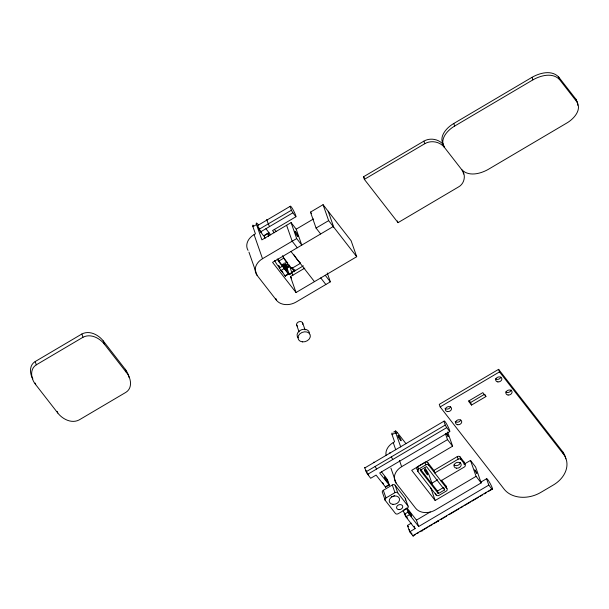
<?xml version="1.0" encoding="UTF-8"?>
<svg xmlns="http://www.w3.org/2000/svg" width="609" height="609" viewBox="0 0 609 609"><rect width="100%" height="100%" fill="white"/><g stroke="black" fill="none" stroke-linecap="round" stroke-linejoin="round"><path stroke-width="0.91" d="M577.636 105.273L577.659 103.865M446.138 487.733L446.313 487.185A2.52 1.934 -19.3 0 0 446.001 486.035L441.472 480.196M129.199 377.641L128.354 374.649L126.192 370.5L103.225 340.895C98.46 334.729 89.356 330.055 81.85 334.021L35.17 361.571C29.163 365.096 29.536 373.599 32.871 378.874M36.312 364.821C29.293 369.092 31.067 379.247 35.718 384.66L57.794 413.039C62.56 419.205 71.664 423.879 79.17 419.913L125.85 392.363C132.869 388.093 131.087 377.93 126.436 372.518L104.36 344.138C99.594 337.972 90.49 333.306 82.984 337.264L36.312 364.821L35.17 361.571M577.477 102.548L575.947 99.237L558.598 76.94C551.587 69.685 539.749 72.905 532.022 77.313L453.781 123.498C446.846 127.433 438.244 136.606 443.535 144.858C439.036 139.073 430.167 137.428 423.864 141.159L363.459 176.816L364.357 179.366L398.027 222.658L458.432 187.001C464.568 183.781 466.311 174.973 461.774 169.713L444.433 147.408C439.934 141.623 431.058 139.979 424.762 143.709L364.357 179.366M461.774 169.713C468.785 176.96 480.623 173.748 488.349 169.34L566.591 123.155C573.533 119.219 582.128 110.046 576.837 101.787L559.488 79.49C552.477 72.235 540.64 75.455 532.913 79.863L454.679 126.048C447.737 129.983 439.135 139.156 444.433 147.408L443.832 145.711M248.046 250.368A14.806 11.388 -19.3 0 1 254.075 234.61L255.422 233.818L252.925 226.677L256.518 224.561A6.341 1.012 59.4 0 1 258.239 224.668M268.957 232.668L263.56 235.858L259.647 230.621L257.691 225.505L290.051 206.405C290.501 203.802 296.583 216.073 295.921 216.751L272.55 230.552L274.271 232.76M259.031 229.334L291.391 210.227L290.051 206.405M260.5 231.922L292.86 212.815L295.921 216.751M265.029 238.439L264.139 235.889L267.808 233.316A2.52 0.403 59.4 0 1 268.417 233.955L269.551 235.409M291.094 222.612L296.674 238.553L301.775 245.107L296.195 229.174L291.094 222.612L261.878 239.855L256.518 224.561M320.654 233.963L316.063 228.063L310.483 212.122L323.067 204.693L351.127 240.768L356.707 256.709L296.035 292.526L272.558 262.357L333.237 226.54M296.195 229.174L313.498 218.958M327.246 272.984L330.352 281.838L296.187 302.003A14.806 11.388 -19.3 0 1 276.463 300.252L257.074 275.329A14.806 11.388 -19.3 0 1 262.517 258.711L296.674 238.553M316.063 228.063L328.647 220.633L323.067 204.693M277.171 259.069L278.48 261.253L283.87 258.071L282.645 256.046M282.911 265.905L284.38 268.493L289.1 273.981L285.438 275.9L285.492 276.41L279.318 268.029L282.911 265.905L282.302 264.161M283.855 263.263L285.56 265.448L287.867 264.085M285.644 267.046L289.237 264.923M286.329 267.229L288.491 265.958M280.787 270.609L284.38 268.493M290.105 266.217L287.029 268.036L285.56 265.448M300.397 263.347L292.533 267.983A13.223 2.116 59.4 0 1 282.546 255.955M284.867 275.862L288.46 273.738M278.48 261.253L288.681 274.377L294.078 271.188L294.703 271.736L294.094 269.635M295.19 270.678L303.358 265.851M288.681 274.377C290.067 276.357 292.191 270.632 294.649 271.226M296.035 292.526L290.447 276.593L304.804 268.12M498.604 369.343L439.272 404.361L440.162 406.911L504.145 489.164A27.496 21.155 -19.3 0 0 540.784 492.422L553.368 484.992A27.496 21.155 -19.3 0 0 563.477 454.147L562.587 451.596L498.604 369.343L499.494 371.893L563.477 454.147M393.711 432.055L395.507 430.997M386.037 455.288A14.806 11.388 -19.3 0 1 393.224 442.583L394.571 441.784L392.074 434.651L395.667 432.527A6.341 1.012 59.4 0 1 397.388 432.634L405.997 443.702M440.162 406.911L499.494 371.893M395.949 433.486L397.388 432.634M485.304 394.868L485.898 396.573L471.518 405.061L470.62 402.511L484.208 394.495M385.824 486.934L385.84 487.451L376.065 475.089L370.675 478.278L366.763 473.041L364.806 467.925L443.908 421.23C444.357 418.627 450.439 430.898 449.777 431.583L379.666 472.972L389.471 485.32L387.354 479.511L381.447 471.762M366.146 471.754L445.248 425.059L443.908 421.23M367.615 474.342L446.717 427.647L449.777 431.583M463.951 464.279L470.498 460.412L475.599 466.974L481.179 482.907L435.336 509.969A14.806 11.388 -19.3 0 1 415.612 508.218L396.223 483.295A14.806 11.388 -19.3 0 1 401.658 466.684L447.508 439.622L445.339 433.425M446.892 488.578A2.52 1.934 -19.3 0 1 447.212 489.735L447.029 490.283A1.964 1.515 -19.3 0 1 446.237 491.098L439.043 495.345A1.964 1.515 -19.3 0 1 437.871 495.688L437.224 495.627A2.52 1.934 -19.3 0 1 436.113 494.942L417.972 471.625L417.074 469.075A2.52 1.934 -19.3 0 1 416.762 467.918L416.944 467.377A1.964 1.515 -19.3 0 1 417.736 466.555L424.93 462.315A1.964 1.515 -19.3 0 1 426.102 461.972L426.749 462.025A2.52 1.934 -19.3 0 1 427.861 462.711L433.874 470.43L434.765 472.98L458.135 459.186A2.116 1.629 -19.3 0 1 460.952 459.437L465.04 464.682A2.116 1.629 -19.3 0 1 464.256 467.057L440.886 480.851M447.645 432.009L452.609 446.176L411.707 470.323L435.176 500.491L476.078 476.352L470.498 460.412M385.253 486.896L388.846 484.772M386.548 486.507L389.417 484.81M417.972 471.625A2.52 1.934 -19.3 0 1 417.652 470.468L417.835 469.927A1.964 1.515 -19.3 0 1 418.634 469.105L425.82 464.865A1.964 1.515 -19.3 0 1 426.993 464.522L427.64 464.576A2.52 1.934 -19.3 0 1 428.751 465.261L446.899 488.578L446.001 486.028M383.305 490.306L392.287 484.992A2.116 1.629 -19.3 0 1 395.112 485.244L405.312 498.368L407.992 506.018A2.116 1.629 -19.3 0 1 407.215 508.386L398.225 513.691A2.116 1.629 -19.3 0 1 395.408 513.44L385.2 500.324L382.521 492.673A2.116 1.629 -19.3 0 1 383.305 490.306L385.984 497.949A2.116 1.629 -19.3 0 0 385.2 500.324M385.984 497.949L394.967 492.643A2.116 1.629 -19.3 0 1 397.791 492.894L407.992 506.018M433.874 470.43L457.245 456.636A2.116 1.629 -19.3 0 1 460.061 456.887L464.142 462.132L465.04 464.682M431.233 483.592L437.78 479.732M413.328 535.783L413.344 536.301L409.697 531.809L415.087 528.627L405.495 516.249L403.097 510.411L406.66 508.172M444.052 488.205L444.646 489.902L438.358 493.617L437.468 491.067L443.755 487.352M404.437 514.232L408.03 512.108L406.69 508.287M405.906 516.82L409.499 514.696L418.68 526.503L488.799 485.114L486.568 478.735L480.859 482.107M409.697 531.809L407.459 525.438L411.311 523.161M418.68 526.503L416.449 520.132L430.312 511.948M412.757 535.745L491.859 489.05C494.919 491.691 487.269 477.296 486.568 478.735M414.097 535.326L415.642 534.42M417.18 533.507L418.726 532.601M420.164 531.748L421.603 530.903M422.319 530.477L427.982 527.135M429.596 526.176L432.025 524.745M433.646 523.786L438.495 520.923M440.954 519.477L446.671 516.097M449.122 514.651L458.927 508.865M460.564 507.898L463.015 506.452M464.652 505.485L470.369 502.113M472.005 501.146L478.545 497.287M480.174 496.32L482.625 494.873M484.262 493.907L486.713 492.46M488.349 491.501L492.43 489.088M257.927 225.155L257.691 225.505M446.443 433.281L448.285 436.661L446.207 433.326M390.285 452.791L389.897 452.586L389.973 453.073M365.118 467.651L364.753 467.415L364.806 467.925M267.077 220.024L266.628 219.689L269.49 226.617M374.192 462.444L373.781 462.102L373.797 462.619M407.086 508.104L416.449 520.132M437.924 520.885L438.518 521.441L438.533 521.03M421.748 530.439L422.334 530.995L422.357 530.584M297.504 259.853L297.215 259.48M363.459 176.816L364.624 178.308M485.898 396.573L482.838 392.638L468.458 401.125L471.518 405.061M469.09 400.539L470.62 402.511M328.647 220.633L356.707 256.709M310.483 212.122L311.625 213.599M488.799 485.114L491.859 489.05M325.244 275.283L330.352 281.838M447.508 439.622L452.609 446.176M476.078 476.352L481.179 482.907M297.283 247.764L292.183 241.202L286.595 225.269M320.753 277.932L325.853 284.494M274.339 229.342L276.06 231.549M290.988 251.479L314.457 281.647M265.897 228.733L270.678 234.884M284.441 258.802L287.844 263.172M291.247 267.549L294.078 271.188M290.447 276.593L291.582 278.047M444.646 489.902L426.506 466.585L420.218 470.3L438.358 493.617M420.454 469.204L437.468 491.067M417.074 469.075L418.208 470.536M407.459 525.438L408.479 526.747M292.86 212.815L291.391 210.227M446.717 427.647L445.248 425.059M392.782 459.483L391.313 456.895M376.598 469.037L375.136 466.448M409.499 514.696L408.03 512.108M575.947 99.237L576.837 101.787M558.598 76.94L559.488 79.49M532.022 77.313L532.913 79.863M453.781 123.498L454.679 126.048M423.864 141.159L424.762 143.709M397.433 220.953L398.027 222.658M460.061 456.887L460.952 459.437M457.245 456.636L458.135 459.186M427.861 462.711L428.759 465.261M424.93 462.315L425.82 464.865M435.511 493.244L436.113 494.95M432.025 483.47L429.345 475.819A6.341 1.012 59.4 0 0 424.937 468.055M430.525 487.215L435.176 500.491M417.736 466.555L418.634 469.105M328.167 211.254L333.747 227.195M395.667 432.527L400.73 446.976M393.224 442.583L395.721 449.724M399.474 460.434L401.658 466.684M414.249 526.237L415.087 528.627M390.909 468.115L396.223 483.295M395.112 485.244L397.791 492.894M392.287 484.992L394.967 492.643M292.876 275.496L290.196 267.846A6.341 1.012 59.4 0 0 289.237 265.653M285.065 262.433L289.26 274.408M302.711 323.113L305.094 329.911M267.732 233.772L268.622 236.322M278.397 265.41L279.318 268.029M296.69 325.084L299.065 331.89M254.075 234.61L262.517 258.711M275.839 298.463L276.463 300.252M248.944 252.118L257.074 275.329M125.302 369.275L126.436 372.518M103.225 340.895L104.36 344.138M81.85 334.021L82.984 337.264M57.231 411.418L57.794 413.039M35.147 383.038L35.718 384.66M264.139 235.889L264.207 235.439A2.52 0.403 59.4 0 1 264.626 235.835M463.084 171.502L463.479 174.014M405.312 498.368A2.116 1.629 -19.3 0 1 405.251 500.103M394.655 495.551A5.291 4.065 -19.3 0 1 391.389 496.716M511.141 389.973A3.174 2.444 -19.3 0 1 508.903 392.265A3.174 2.444 -19.3 0 1 505.714 391.891M460.739 419.951A3.174 2.444 -19.3 0 1 458.265 422.075A3.174 2.444 -19.3 0 1 455.197 421.443M500.872 377.116A3.174 2.444 -19.3 0 1 498.543 379.201A3.174 2.444 -19.3 0 1 495.505 378.775M450.599 406.568A3.174 2.444 -19.3 0 1 448.224 408.913A3.174 2.444 -19.3 0 1 444.996 408.327M562.587 451.596A27.496 21.155 -19.3 0 1 565.822 458.836M438.153 492.795A1.964 1.515 -19.3 0 1 437.802 492.963M460.32 462.398A3.7 2.847 -19.3 0 1 457.839 465.314A3.7 2.847 -19.3 0 1 453.941 464.941M464.142 462.132A2.116 1.629 -19.3 0 1 464.18 463.715M407.718 518.274A3.174 0.51 59.4 0 1 406.378 516.653M405.876 515.846A3.174 0.51 59.4 0 1 405.708 515.557M405.267 514.727A3.174 0.51 59.4 0 1 405.031 514.232M404.688 513.318A3.174 0.51 59.4 0 1 404.65 513.067M412.019 533.926A3.174 0.51 59.4 0 1 410.512 532.038M409.568 530.378A3.174 0.51 59.4 0 1 409.157 529.457M383.411 483.828A3.174 0.51 59.4 0 1 382.498 482.541M368.704 474.967A3.174 0.51 59.4 0 1 365.986 470.498M298.174 337.82A6.341 4.88 -19.3 0 1 301.607 329.713A6.341 4.88 -19.3 0 1 309.463 333.785M297.527 326.173A3.174 2.444 -19.3 0 1 297.154 323.014A3.174 2.444 -19.3 0 1 301.013 321.659A3.174 2.444 -19.3 0 1 302.688 324.361M392.074 434.651A6.341 1.012 59.4 0 1 392.333 433.227M282.53 264.687A5.291 0.845 59.4 0 1 280.993 263.811A5.291 0.845 59.4 0 1 277.993 259.015M295.274 270.046A6.341 1.012 59.4 0 1 292.267 267.595M300.503 262.928A13.223 2.116 59.4 0 1 294.033 254.874M279.242 265.874A5.291 0.845 59.4 0 1 278.069 265.943A5.291 0.845 59.4 0 1 274.636 260.446M288.4 265.943A3.174 0.51 59.4 0 1 287.874 266.392M261.588 232.547A3.174 0.51 59.4 0 1 259.716 229.867A3.174 0.51 59.4 0 1 258.741 227.416M252.925 226.677A6.341 1.012 59.4 0 1 253.61 225.612M282.865 272.33A3.7 0.594 59.4 0 1 281.556 270.64M279.698 267.115A3.7 0.594 59.4 0 1 279.584 266.75M474.784 469.996L476.862 473.391L474.822 469.927M398.781 509.619A3.174 2.444 -19.3 0 0 402.671 506.117A3.174 2.444 -19.3 0 0 397.517 505.584A3.174 2.444 -19.3 0 0 398.781 509.619M392.934 504.359A5.291 4.065 -19.3 0 0 399.413 498.52A5.291 4.065 -19.3 0 0 390.826 497.629A5.291 4.065 -19.3 0 0 392.934 504.359M508.104 395.028A3.174 2.444 -19.3 0 0 511.994 391.526A3.174 2.444 -19.3 0 0 506.84 390.993A3.174 2.444 -19.3 0 0 508.104 395.028M457.762 424.747A3.174 2.444 -19.3 0 0 461.652 421.245A3.174 2.444 -19.3 0 0 456.499 420.712A3.174 2.444 -19.3 0 0 457.762 424.747M497.896 381.912A3.174 2.444 -19.3 0 0 501.786 378.41A3.174 2.444 -19.3 0 0 496.639 377.877A3.174 2.444 -19.3 0 0 497.896 381.912M447.562 411.623A3.174 2.444 -19.3 0 0 451.452 408.121A3.174 2.444 -19.3 0 0 446.298 407.588A3.174 2.444 -19.3 0 0 447.562 411.623M456.583 468.176A3.7 2.847 -19.3 0 0 461.12 464.088A3.7 2.847 -19.3 0 0 455.106 463.464A3.7 2.847 -19.3 0 0 456.583 468.176M408.723 512.321A3.174 0.51 59.4 0 0 411.524 516.211A3.174 0.51 59.4 0 0 409.492 511.895A3.174 0.51 59.4 0 0 408.723 512.321M385.01 478.468A3.174 0.51 59.4 0 0 387.811 482.351A3.174 0.51 59.4 0 0 385.779 478.042A3.174 0.51 59.4 0 0 385.01 478.468M302.414 341.87A6.341 4.88 -19.3 0 0 310.194 334.874A6.341 4.88 -19.3 0 0 299.887 333.801A6.341 4.88 -19.3 0 0 302.414 341.87M424.892 470.963A3.174 0.51 59.4 0 0 427.693 474.853A3.174 0.51 59.4 0 0 425.661 470.544A3.174 0.51 59.4 0 0 424.892 470.963M398.362 436.859A3.174 0.51 59.4 0 0 401.164 440.749A3.174 0.51 59.4 0 0 399.131 436.432A3.174 0.51 59.4 0 0 398.362 436.859M283.893 266.133A3.174 0.51 59.4 0 0 286.694 270.023A3.174 0.51 59.4 0 0 284.662 265.707A3.174 0.51 59.4 0 0 283.893 266.133M295.243 232.707A3.174 0.51 59.4 0 0 298.045 236.596A3.174 0.51 59.4 0 0 296.012 232.28A3.174 0.51 59.4 0 0 295.243 232.707M283.695 265.943A3.7 0.594 59.4 0 0 286.961 270.48A3.7 0.594 59.4 0 0 284.593 265.448A3.7 0.594 59.4 0 0 283.695 265.943"/></g></svg>
